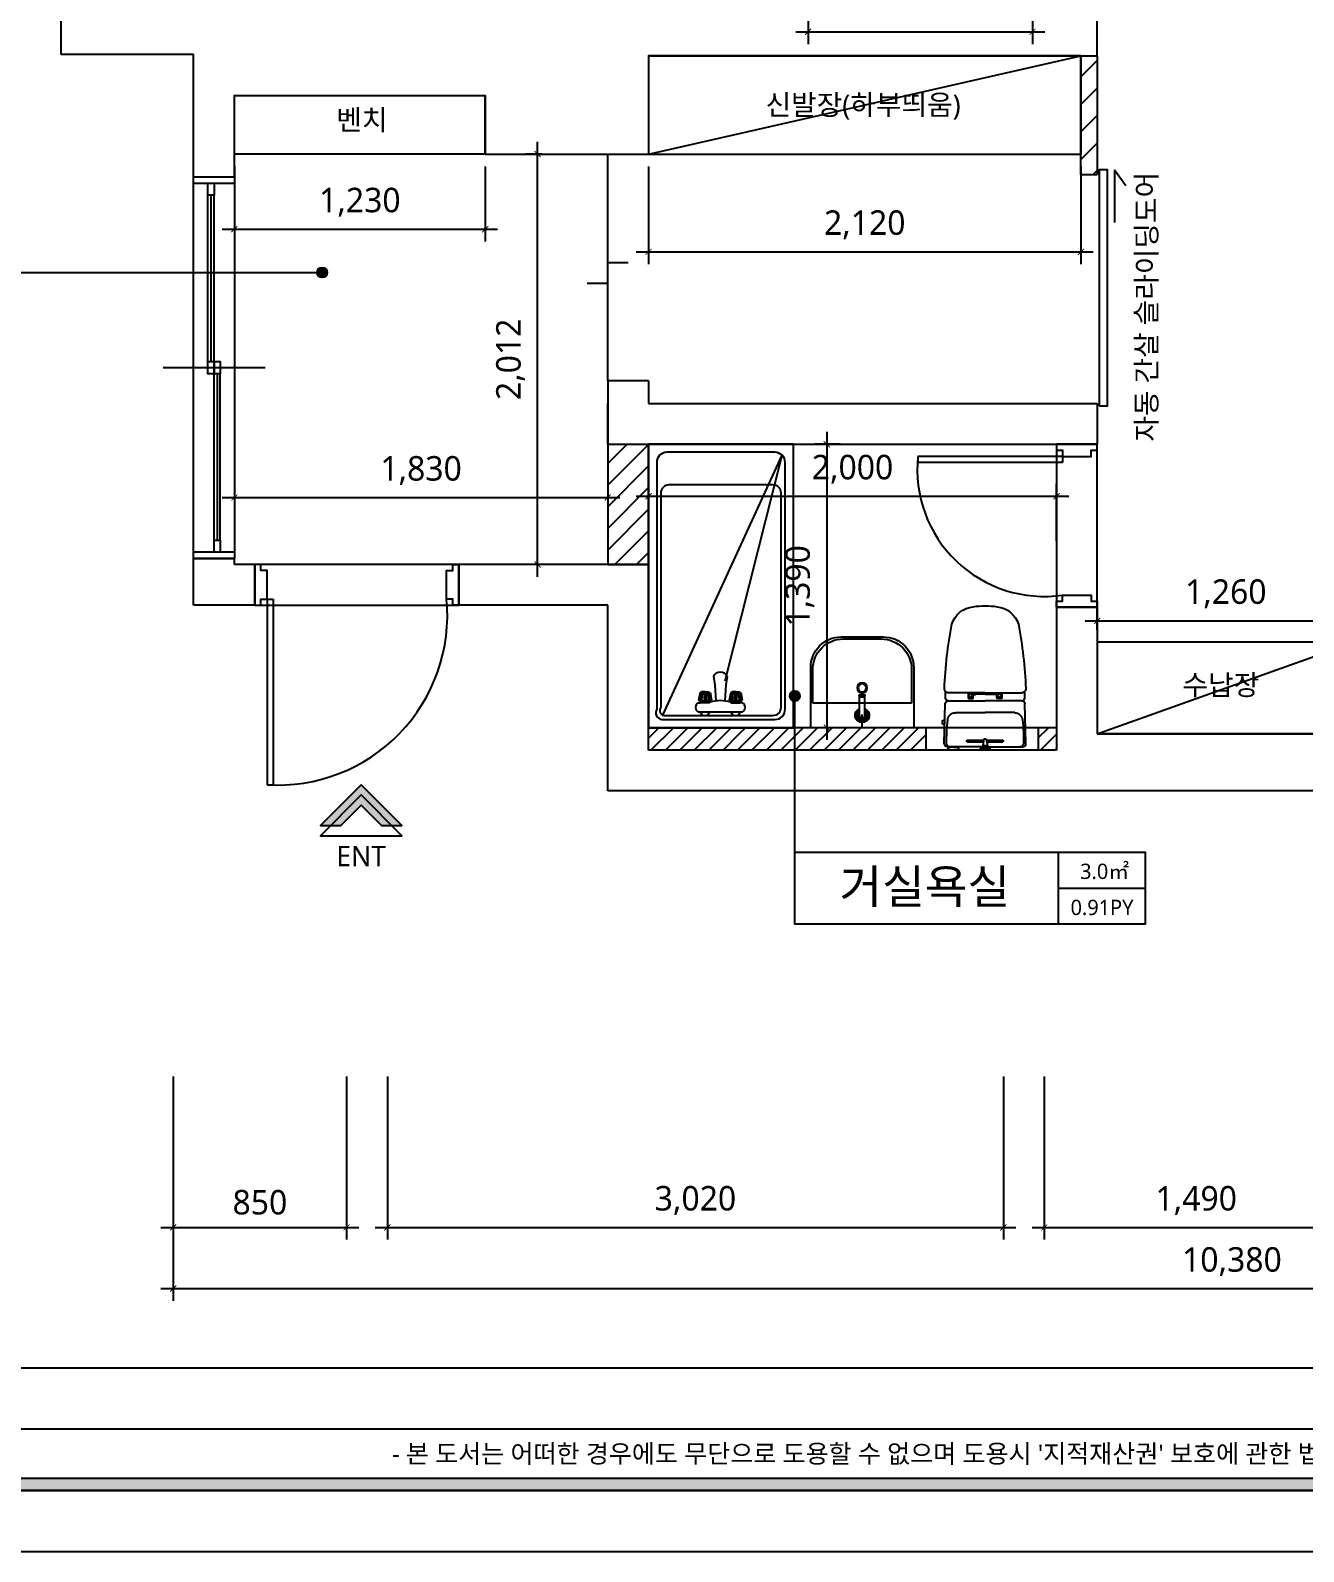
# Model space of a CAD drawing. Header units: millimetres. Extents: x 83042 to 109442, y 67232 to 86252.
# Drawn here: x 89174 to 95415, y 67832 to 75289 of the extents above; entities that cross this region are included whole.
import ezdxf
from ezdxf.enums import TextEntityAlignment as Align

# ---------------------------------------------------------------- set-up
doc = ezdxf.new("R2010")
doc.units = ezdxf.units.MM
doc.linetypes.add('HIDDEN', pattern=[0.375, 0.25, -0.125])
for name, color, linetype in [('0-ELC TEXT', 7, 'Continuous'), ('03-WAL NEW', 3, 'Continuous'), ('06-FUR', 6, 'Continuous'), ('07-DIM WAL', 5, 'Continuous'), ('CO-BATH', 6, 'Continuous'), ('DIM', 7, 'Continuous'), ('F-SYM', 7, 'Continuous'), ('F-WALL2', 3, 'Continuous'), ('FIN', 2, 'Continuous'), ('FORM(YOURNAME)-1', 1, 'Continuous'), ('FORM(YOURNAME)-11', 1, 'Continuous'), ('HL', 6, 'HIDDEN'), ('text', 7, 'Continuous'), ('wall', 2, 'Continuous'), ('WID', 4, 'Continuous'), ('도면층2', 2, 'Continuous'), ('도면층4', 4, 'Continuous'), ('도면층5', 5, 'Continuous')]:
    doc.layers.add(name, color=color, linetype=linetype)
doc.styles.add('HY 울릉도 L', font='malgun.ttf')
doc.styles.add('N 맑은고딕', font='malgun.ttf')
doc.styles.add('YOURNAME', font='malgun.ttf')
doc.styles.add('넥슨고딕', font='malgun.ttf')
doc.styles.add('코레일둥고', font='malgun.ttf')
doc.dimstyles.new('60', dxfattribs={"dimscale": 60, "dimtxt": 2, "dimasz": 1, "dimexe": 1, "dimexo": 1, "dimgap": 1, "dimtad": 1, "dimdec": 0, "dimrnd": 0.05, "dimdsep": 46, "dimlunit": 6, "dimtxsty": 'HY 울릉도 L', "dimblk": 'ARCHTICK', "dimcen": 2.5, "dimdle": 1, "dimclrd": 133, "dimclre": 133, "dimclrt": 30, "dimadec": 0, "dimazin": 0, "dimtfac": 1, "dimtdec": 0, "dimtix": 1, "dimtmove": 2, "dimatfit": 3, "dimldrblk": 'ARCHTICK', "dimfxl": 1, "dimlwd": -1, "dimlwe": -1, "dimarcsym": 0})
pattern_1 = [(225, (-60393.815, 116080.346), (35.355339, -35.355339), [])]

# ---------------------------------------------------------------- blocks, each defined once
blk = doc.blocks.new('FORM-ELEVATION')
at = {"layer": 'FORM(YOURNAME)-11'}
h = blk.add_hatch(color=256, dxfattribs=at)
h.dxf.hatch_style = 1
h.paths.add_polyline_path([(-10309, 35708), (71691, 35708), (71691, 35508), (-10309, 35508)])
h.paths.add_polyline_path([(-10309, -21492), (71691, -21492), (71691, -21692), (-10309, -21692)])
at = {"layer": 'Defpoints', "color": 158}
blk.add_line((62481, -20692), (-10309, -20692), dxfattribs=at)
for points in [[(-10309, -21692), (71691, -21692), (71691, 35708), (-10309, 35708)], [(-8309, 33708), (61071, 33708), (61071, -19692), (-8309, -19692)]]:
    blk.add_lwpolyline(points, close=True, dxfattribs=at)
at = {"layer": 'FORM(YOURNAME)-11', "color": 250}
blk.add_lwpolyline([(-11309, -22692), (72691, -22692), (72691, 36708), (-11309, 36708)], close=True, dxfattribs=at)
at = {"layer": 'FORM(YOURNAME)-11'}
blk.add_lwpolyline([(-10309, -21492), (71691, -21492), (71691, -21692), (-10309, -21692)], close=True, dxfattribs=at)
at = {"layer": 'FORM(YOURNAME)-11', "color": 1, "style": 'YOURNAME'}
blk.add_text("- 본 도서는 어떠한 경우에도 무단으로 도용할 수 없으며 도용시 '지적재산권' 보호에 관한 법률에 의거, 법적 분쟁이 발생합니다.  또한 본 도서에 관한 모든 저작권은 당사에 있습니다. -", height=300, dxfattribs=at).set_placement((28146, -21092), align=Align.MIDDLE_CENTER)
at = {"layer": 'FORM(YOURNAME)-11', "color": 3, "style": 'YOURNAME'}
for tag, height, p in [('1', 450, (71041, -1219)), ('2', 450, (71041, -1863)), ('3', 450, (71041, -3150)), ('4', 450, (71041, -5081)), ('5', 515, (71041, -7398)), ('6', 515, (71041, -9650)), ('7', 515, (71041, -11903)), ('8', 515, (71041, -14155)), ('9', 515, (71041, -16408)), ('10', 515, (66791, -18596)), ('11', 515, (71041, -18660)), ('12', 515, (66791, -20848)), ('13', 515, (71041, -20848))]:
    blk.add_attdef(tag, text='', height=height, dxfattribs=at).set_placement(p, align=Align.MIDDLE_RIGHT)
blk = doc.blocks.new('A$C4B2D31F0')
at = {"layer": 'FIN', "color": 4}
for p, q in [((185, 690.9), (20.4, 690.9)), ((37.2, 692.3), (24.7, 692.3)), ((37.2, 692.3), (49.7, 692.3)), ((200.9, 690.9), (365.5, 690.9)), ((47.7, 523.7), (192.9, 523.7)), ((338.2, 523.7), (192.9, 523.7)), ((12.6, 465.9), (192.9, 465.9)), ((373.3, 465.9), (192.9, 465.9)), ((192.9, 426.6), (13.7, 426.6)), ((192.9, 426.6), (372.2, 426.6))]:
    blk.add_line(p, q, dxfattribs=at)
for points in [[(20.4, 690.9), (7.9, 690.9, 0.421209), (-7.1, 675.5), (-2.4, 480.5, 0.001659)], [(365.5, 690.9), (378, 690.9, -0.421209), (392.9, 675.5), (388.3, 480.5, -0.001659)], [(12.6, 465.9, 0.371724), (-1.8, 451.2, 0.003515), (-1, 420.3, 0.320541)], [(373.3, 465.9, -0.371724), (387.7, 451.2, -0.003515), (386.9, 420.3, -0.320541)]]:
    blk.add_lwpolyline(points, format="xyb", dxfattribs=at)
for centre, radius, start, end in [((1004.3, 663.1), 1000, 179.31159, 185.94375), ((20.4, 674.9), 16, 90, 179.31159), ((24.7, 707.3), 15, 180, 270), ((49.7, 707.3), 15, 270, 0), ((365.5, 674.9), 16, 0.68841, 90), ((-618.4, 663.1), 1000, 354.05625, 0.68841), ((49.4, 563.7), 40, 185.94375, 267.51291), ((336.5, 563.7), 40, 272.48709, 354.05625), ((12.6, 480.9), 15, 181.36509, 270), ((373.3, 480.9), 15, 270, 358.63491), ((13.7, 406.6), 20, 90, 182.3333), ((2197.7, 495.6), 2205.9, 182.3333, 190.60807), ((-1811.8, 495.6), 2205.9, 349.39193, 357.6667), ((372.2, 406.6), 20, 357.6667, 90), ((148.7, 128.9), 125.5, 198.2964, 263.42408), ((237.2, 128.9), 125.5, 276.57592, 341.7036), ((192.9, 405.9), 405.9, 261.69926, 270), ((192.9, 405.9), 405.9, 270, 278.30074)]:
    blk.add_arc(centre, radius, start, end, dxfattribs=at)
at = {"layer": 'HL', "linetype": 'Continuous'}
for p, q in [((168.9, 697.3), (168.9, 707.3)), ((168.9, 697.3), (216.9, 697.3)), ((186, 692.5), (180.6, 697.3)), ((181.6, 685.5), (186, 692.5)), ((187, 651.2), (181.6, 685.5)), ((181.6, 685.5), (204.3, 685.5)), ((186, 692.5), (199.9, 692.5)), ((198.9, 651.2), (204.3, 685.5)), ((199.9, 692.5), (205.3, 697.3)), ((204.3, 685.5), (199.9, 692.5)), ((216.9, 697.3), (216.9, 707.3)), ((106.4, 666.3), (184.4, 666.3)), ((106.4, 659.3), (185.5, 659.3)), ((187, 651.2), (198.9, 651.2)), ((200.4, 659.3), (279.4, 659.3)), ((201.4, 666.3), (279.4, 666.3)), ((-16, 576.9), (-16, 564.8)), ((-12, 580.9), (-4.8, 580.9)), ((-12, 560.8), (-4.3, 560.8)), ((192.9, 433.7), (146.6, 433.7)), ((192.9, 433.7), (239.3, 433.7))]:
    blk.add_line(p, q, dxfattribs=at)
for points in [[(110.4, 426.6), (110.4, 450.8, -0.414214), (114.4, 454.8), (130.9, 454.8, -0.414214), (134.9, 450.8), (134.9, 435.2), (134.9, 426.6)], [(275.5, 426.6), (275.5, 450.8, 0.414214), (271.5, 454.8), (255, 454.8, 0.414214), (251, 450.8), (251, 435.2), (251, 426.6)], [(134.9, 435.2), (144.6, 435.2, -0.414214), (146.6, 433.2), (146.6, 426.6)], [(251, 435.2), (241.3, 435.2, 0.414214), (239.3, 433.2), (239.3, 426.6)]]:
    blk.add_lwpolyline(points, format="xyb", dxfattribs=at)
for centre in [(122.9, 440.9), (262.9, 440.9)]:
    blk.add_circle(centre, 8, dxfattribs=at)
for centre, radius, start, end in [((106.4, 662.8), 3.5, 90, 270), ((279.4, 662.8), 3.5, 270, 90), ((-12, 576.9), 4, 90, 180), ((-12, 564.8), 4, 180, 270)]:
    blk.add_arc(centre, radius, start, end, dxfattribs=at)
blk = doc.blocks.new('B-003')
blk.add_line((0, 0), (0, -65))
at = {"layer": 'CO-BATH'}
for p, q in [((-252.5, 0), (-252.5, -295)), ((252.5, 0), (-252.5, 0)), ((252.5, -295), (252.5, 0)), ((-102.5, -445), (102.5, -445))]:
    blk.add_line(p, q, dxfattribs=at)
at = {"layer": 'CO-BATH', "color": 8}
for p, q in [((-12.5, -60), (-12.5, -150.5)), ((12.5, -60), (12.5, -150.5)), ((-242.5, -120), (-242.5, -285)), ((242.5, -120), (-242.5, -120)), ((242.5, -285), (242.5, -120)), ((-14.5, -155.5), (-14.5, -160.5)), ((-14.5, -160.5), (14.5, -160.5)), ((-13.5, -150.5), (-13.5, -155.5)), ((13.5, -150.5), (13.5, -155.5)), ((14.5, -155.5), (14.5, -160.5)), ((-92.5, -435), (92.5, -435))]:
    blk.add_line(p, q, dxfattribs=at)
at = {"layer": 'CO-BATH', "color": 251}
for p, q in [((-14.5, -155.5), (14.5, -155.5)), ((-13.5, -150.5), (13.5, -150.5))]:
    blk.add_line(p, q, dxfattribs=at)
at = {"layer": 'CO-BATH', "color": 8}
blk.add_circle((0, -195), 25, dxfattribs=at)
at = {"layer": 'CO-BATH', "color": 251}
blk.add_circle((0, -195), 20, dxfattribs=at)
at = {"layer": 'CO-BATH', "color": 8}
for centre, radius, start, end in [((0, -60), 35, 290.92481, 249.07514), ((0, -60), 12.5, 359.99998, 179.99998), ((-92.5, -285), 150, 180, 270), ((92.5, -285), 150, 270, 0)]:
    blk.add_arc(centre, radius, start, end, dxfattribs=at)
at = {"layer": 'CO-BATH', "color": 251}
for radius, start, end in [(30, 294.62429, 245.37566), (25, 299.99998, 239.99998), (18, 313.98294, 226.01701)]:
    blk.add_arc((0, -60), radius, start, end, dxfattribs=at)
at = {"layer": 'CO-BATH'}
for centre, start, end in [((-102.5, -295), 180, 270), ((102.5, -295), 270, 0)]:
    blk.add_arc(centre, 150, start, end, dxfattribs=at)
blk = doc.blocks.new('_ARCHTICK')
at = {"color": 0, "linetype": 'ByBlock', "const_width": 0.075}
blk.add_lwpolyline([(-0.25, -0.25), (0.25, 0.25)], dxfattribs=at)
blk = doc.blocks.new('A$C50C81EA5')
at = {"layer": 'WID'}
for p, q in [((99.5, 220.2), (137.4, 226.4)), ((99.5, 220.2), (137.4, 226.4)), ((143.2, 219), (137.4, 226.4)), ((143.2, 219), (137.4, 226.4)), ((150.2, 228.6), (150.2, 219)), ((150.2, 228.6), (150.2, 219)), ((195.3, 12), (195.3, 228.1)), ((195.3, 12), (195.3, 228.1)), ((21.3, 153.8), (62, 147.2)), ((21.3, 153.8), (62, 147.2)), ((97, 213.3), (99.5, 213.3)), ((97, 195.5), (97, 213.3)), ((97, 213.3), (99.5, 213.3)), ((97, 195.5), (97, 213.3)), ((97, 195.5), (97, 177.7)), ((97, 195.5), (97, 177.7)), ((97, 177.7), (99.5, 177.7)), ((97, 177.7), (99.5, 177.7)), ((99.5, 220.2), (104, 214.9)), ((99.5, 195.5), (99.5, 220.2)), ((99.5, 220.2), (104, 214.9)), ((99.5, 195.5), (99.5, 220.2)), ((99.5, 195.5), (99.5, 170.7)), ((99.5, 195.5), (99.5, 170.7)), ((99.5, 170.7), (104, 176)), ((99.5, 170.7), (104, 176)), ((99.5, 170.7), (137.4, 163.7)), ((99.5, 170.7), (137.4, 163.7)), ((104, 214.9), (137.5, 218)), ((104, 214.9), (137.5, 218)), ((104, 214.9), (104, 209.5)), ((104, 214.9), (104, 209.5)), ((104, 200.4), (104, 195.5)), ((104, 200.4), (137, 200)), ((104, 200.4), (104, 195.5)), ((104, 200.4), (137, 200)), ((104, 190.5), (104, 195.5)), ((104, 190.5), (104, 195.5)), ((104, 190.5), (137, 190.1)), ((104, 190.5), (137, 190.1)), ((104, 176), (104, 181.4)), ((104, 176), (104, 181.4)), ((104, 176), (137.5, 172.1)), ((104, 176), (137.5, 172.1)), ((104.5, 209.7), (137, 212.6)), ((104.5, 209.7), (137, 212.6)), ((104.5, 181.2), (137, 177.4)), ((104.5, 181.2), (137, 177.4)), ((137.5, 218), (137, 212.6)), ((137.5, 218), (137, 212.6)), ((137, 200), (137, 195)), ((137, 200), (137, 195)), ((137, 190.1), (137, 195)), ((137, 190.1), (137, 195)), ((137.5, 172.1), (137, 177.4)), ((137.5, 172.1), (137, 177.4)), ((143.2, 171.1), (137.4, 163.7)), ((143.2, 171.1), (137.4, 163.7)), ((141.3, 221.4), (137.5, 218)), ((141.3, 221.4), (137.5, 218)), ((141.3, 168.6), (137.5, 172.1)), ((141.3, 168.6), (137.5, 172.1)), ((143.2, 219), (150.2, 219)), ((143.2, 171.1), (143.2, 219)), ((143.2, 219), (150.2, 219)), ((143.2, 171.1), (143.2, 219)), ((143.2, 171.1), (150.2, 171.1)), ((143.2, 171.1), (150.2, 171.1)), ((150.2, 171.1), (150.2, 219)), ((150.2, 171.1), (150.2, 219)), ((212.4, 207.5), (195.3, 218.4)), ((212.4, 207.5), (195.3, 218.4)), ((212.4, 182.5), (195.3, 171.6)), ((212.4, 182.5), (195.3, 171.6)), ((212.4, 182.5), (212.4, 207.5)), ((212.4, 182.5), (212.4, 207.5)), ((20.3, 86.2), (64.1, 93.2)), ((20.3, 86.2), (64.1, 93.2)), ((62, 147.2), (141.5, 142.7)), ((62, 147.2), (141.5, 142.7)), ((64.1, 93.2), (141.5, 97.7)), ((64.1, 93.2), (141.5, 97.7)), ((99.5, 70.2), (137.4, 76.4)), ((99.5, 70.2), (137.4, 76.4)), ((143.2, 69), (137.4, 76.4)), ((143.2, 69), (137.4, 76.4)), ((97, 63.3), (99.5, 63.3)), ((97, 45.5), (97, 63.3)), ((97, 63.3), (99.5, 63.3)), ((97, 45.5), (97, 63.3)), ((97, 45.5), (97, 27.7)), ((97, 45.5), (97, 27.7)), ((97, 27.7), (99.5, 27.7)), ((97, 27.7), (99.5, 27.7)), ((99.5, 70.2), (104, 64.9)), ((99.5, 45.5), (99.5, 70.2)), ((99.5, 70.2), (104, 64.9)), ((99.5, 45.5), (99.5, 70.2)), ((99.5, 45.5), (99.5, 20.7)), ((99.5, 45.5), (99.5, 20.7)), ((99.5, 20.7), (104, 26)), ((99.5, 20.7), (104, 26)), ((99.5, 20.7), (137.4, 13.7)), ((99.5, 20.7), (137.4, 13.7)), ((104, 64.9), (137.5, 68)), ((104, 64.9), (137.5, 68)), ((104, 64.9), (104, 59.5)), ((104, 64.9), (104, 59.5)), ((104, 50.4), (104, 45.5)), ((104, 50.4), (137, 50)), ((104, 50.4), (104, 45.5)), ((104, 50.4), (137, 50)), ((104, 40.5), (104, 45.5)), ((104, 40.5), (104, 45.5)), ((104, 40.5), (137, 40.1)), ((104, 40.5), (137, 40.1)), ((104, 26), (104, 31.4)), ((104, 26), (104, 31.4)), ((104, 26), (137.5, 22.1)), ((104, 26), (137.5, 22.1)), ((104.5, 59.7), (137, 62.6)), ((104.5, 59.7), (137, 62.6)), ((104.5, 31.2), (137, 27.4)), ((104.5, 31.2), (137, 27.4)), ((137.5, 68), (137, 62.6)), ((137.5, 68), (137, 62.6)), ((137, 50), (137, 45)), ((137, 50), (137, 45)), ((137, 40.1), (137, 45)), ((137, 40.1), (137, 45)), ((137.5, 22.1), (137, 27.4)), ((137.5, 22.1), (137, 27.4)), ((143.2, 21.1), (137.4, 13.7)), ((143.2, 21.1), (137.4, 13.7)), ((141.3, 71.4), (137.5, 68)), ((141.3, 71.4), (137.5, 68)), ((141.3, 18.6), (137.5, 22.1)), ((141.3, 18.6), (137.5, 22.1)), ((143.2, 69), (150.2, 69)), ((143.2, 21.1), (143.2, 69)), ((143.2, 69), (150.2, 69)), ((143.2, 21.1), (143.2, 69)), ((143.2, 21.1), (150.2, 21.1)), ((143.2, 21.1), (150.2, 21.1)), ((150.2, 69), (150.2, 21.1)), ((150.2, 69), (150.2, 21.1)), ((150.2, 11.4), (150.2, 21.1)), ((150.2, 11.4), (150.2, 21.1)), ((212.4, 57.5), (195.3, 68.4)), ((212.4, 57.5), (195.3, 68.4)), ((212.4, 32.5), (195.3, 21.6)), ((212.4, 32.5), (195.3, 21.6)), ((212.4, 32.5), (212.4, 57.5)), ((212.4, 32.5), (212.4, 57.5))]:
    blk.add_line(p, q, dxfattribs=at)
for centre, radius, start, end in [((172.6, 215.7), 25.9, 28.66685, 149.99012), ((172.6, 215.7), 25.9, 28.66685, 149.99012), ((37.9, 119.7), 37.9, 116.0462, 242.3329), ((37.9, 119.7), 37.9, 116.0462, 242.3329), ((106.7, 204.9), 5.27, 114.69505, 239.72272), ((106.7, 204.9), 5.27, 114.69505, 239.72272), ((106.7, 186), 5.27, 120.27728, 245.30495), ((106.7, 186), 5.27, 120.27728, 245.30495), ((134.7, 206.3), 6.74, 289.97484, 70.02516), ((134.7, 206.3), 6.74, 289.97484, 70.02516), ((134.7, 183.8), 6.74, 289.97484, 70.02516), ((134.7, 183.8), 6.74, 289.97484, 70.02516), ((302.7, 120), 162.8, 161.71196, 198.28804), ((302.7, 120), 162.8, 161.71196, 198.28804), ((106.7, 54.9), 5.27, 114.69505, 239.72272), ((106.7, 54.9), 5.27, 114.69505, 239.72272), ((106.7, 36), 5.27, 120.27728, 245.30495), ((106.7, 36), 5.27, 120.27728, 245.30495), ((134.7, 56.3), 6.74, 289.97484, 70.02516), ((134.7, 56.3), 6.74, 289.97484, 70.02516), ((134.7, 33.8), 6.74, 289.97484, 70.02516), ((134.7, 33.8), 6.74, 289.97484, 70.02516), ((172.6, 24.4), 25.9, 210.00988, 331.33315), ((172.6, 24.4), 25.9, 210.00988, 331.33315)]:
    blk.add_arc(centre, radius, start, end, dxfattribs=at)
blk = doc.blocks.new('*D130')
at = {"layer": 'Defpoints', "color": 0, "transparency": 16777216}
for p in [(89874, 83911), (89874, 82971), (93944, 82971), (91660.4, 74682.8), (91739, 74682.8), (91739, 72671)]:
    blk.add_point(p, dxfattribs=at)
at = {"layer": 'DIM', "color": 133, "transparency": 16777216}
for p, q in [((94004, 83911), (89814, 83911)), ((89874, 83031), (89874, 83971)), ((93944, 83031), (93944, 83971)), ((91660.4, 72611), (91660.4, 74742.8)), ((91679, 74682.8), (91600.4, 74682.8)), ((91679, 72671), (91600.4, 72671))]:
    blk.add_line(p, q, dxfattribs=at)
at = {"layer": 'DIM', "color": 133, "transparency": 16777216, "xscale": 60, "yscale": 60, "zscale": 60}
for p, rotation in [((89874, 83911), 180), ((91660.4, 74682.8), 90), ((91660.4, 72671), 270)]:
    blk.add_blockref('_ARCHTICK', p, dxfattribs=dict(at, rotation=rotation))
blk.add_blockref('_ARCHTICK', (93944, 83911), dxfattribs=at)
at = {"layer": 'DIM', "color": 30, "transparency": 16777216, "insert": (91909, 84042.5), "char_height": 120, "attachment_point": 5, "style": 'HY 울릉도 L'}
blk.add_mtext('4,070', dxfattribs=at)
at = {"layer": 'DIM', "color": 30, "transparency": 16777216, "insert": (91528, 73676.9), "char_height": 120, "attachment_point": 5, "rotation": 90, "style": 'HY 울릉도 L'}
blk.add_mtext('2,012', dxfattribs=at)
blk = doc.blocks.new('*D114')
at = {"layer": 'Defpoints', "color": 0, "transparency": 16777216}
for p in [(95664, 72394.8), (94404, 72291), (95664, 72291)]:
    blk.add_point(p, dxfattribs=at)
at = {"layer": 'DIM', "color": 133, "transparency": 16777216}
for p, q in [((94404, 72351), (94404, 72454.8)), ((95664, 72351), (95664, 72454.8)), ((94344, 72394.8), (95724, 72394.8))]:
    blk.add_line(p, q, dxfattribs=at)
at = {"layer": 'DIM', "color": 133, "transparency": 16777216, "xscale": 60, "yscale": 60, "zscale": 60, "rotation": 180}
blk.add_blockref('_ARCHTICK', (94404, 72394.8), dxfattribs=at)
at = {"layer": 'DIM', "color": 133, "transparency": 16777216, "xscale": 60, "yscale": 60, "zscale": 60}
blk.add_blockref('_ARCHTICK', (95664, 72394.8), dxfattribs=at)
at = {"layer": 'DIM', "color": 30, "transparency": 16777216, "insert": (95034, 72527.2), "char_height": 120, "attachment_point": 5, "style": 'HY 울릉도 L'}
blk.add_mtext('1,260', dxfattribs=at)
blk = doc.blocks.new('*D118')
at = {"layer": 'Defpoints', "color": 0, "transparency": 16777216}
for p in [(93204, 73261), (93077.9, 71871), (93204, 71871)]:
    blk.add_point(p, dxfattribs=at)
at = {"layer": 'DIM', "color": 133, "transparency": 16777216}
for p, q in [((93077.9, 73321), (93077.9, 71811)), ((93144, 73261), (93017.9, 73261)), ((93144, 71871), (93017.9, 71871))]:
    blk.add_line(p, q, dxfattribs=at)
at = {"layer": 'DIM', "color": 133, "transparency": 16777216, "xscale": 60, "yscale": 60, "zscale": 60}
for p, rotation in [((93077.9, 73261), 90), ((93077.9, 71871), 270)]:
    blk.add_blockref('_ARCHTICK', p, dxfattribs=dict(at, rotation=rotation))
at = {"layer": 'DIM', "color": 30, "transparency": 16777216, "insert": (92945.5, 72566), "char_height": 120, "attachment_point": 5, "rotation": 90, "style": 'HY 울릉도 L'}
blk.add_mtext('1,390', dxfattribs=at)
blk = doc.blocks.new('*D119')
at = {"layer": 'Defpoints', "color": 0, "transparency": 16777216}
for p in [(94204, 73005.7), (92204, 72727.6), (94204, 72727.6)]:
    blk.add_point(p, dxfattribs=at)
at = {"layer": 'DIM', "color": 133, "transparency": 16777216}
for p, q in [((92204, 72787.6), (92204, 73065.7)), ((94204, 72787.6), (94204, 73065.7)), ((92144, 73005.7), (94264, 73005.7))]:
    blk.add_line(p, q, dxfattribs=at)
at = {"layer": 'DIM', "color": 133, "transparency": 16777216, "xscale": 60, "yscale": 60, "zscale": 60, "rotation": 180}
blk.add_blockref('_ARCHTICK', (92204, 73005.7), dxfattribs=at)
at = {"layer": 'DIM', "color": 133, "transparency": 16777216, "xscale": 60, "yscale": 60, "zscale": 60}
blk.add_blockref('_ARCHTICK', (94204, 73005.7), dxfattribs=at)
at = {"layer": 'DIM', "color": 30, "transparency": 16777216, "insert": (93204, 73137.7), "char_height": 120, "attachment_point": 5, "style": 'HY 울릉도 L'}
blk.add_mtext('2,000', dxfattribs=at)
blk = doc.blocks.new('*D120')
at = {"layer": 'Defpoints', "color": 0, "transparency": 16777216}
for p in [(92204, 74682.8), (94324, 74682.8), (94324, 74204)]:
    blk.add_point(p, dxfattribs=at)
at = {"layer": 'DIM', "color": 133, "transparency": 16777216}
for p, q in [((92204, 74622.8), (92204, 74144)), ((94324, 74622.8), (94324, 74144)), ((92144, 74204), (94384, 74204))]:
    blk.add_line(p, q, dxfattribs=at)
at = {"layer": 'DIM', "color": 133, "transparency": 16777216, "xscale": 60, "yscale": 60, "zscale": 60, "rotation": 180}
blk.add_blockref('_ARCHTICK', (92204, 74204), dxfattribs=at)
at = {"layer": 'DIM', "color": 133, "transparency": 16777216, "xscale": 60, "yscale": 60, "zscale": 60}
blk.add_blockref('_ARCHTICK', (94324, 74204), dxfattribs=at)
at = {"layer": 'DIM', "color": 30, "transparency": 16777216, "insert": (93264, 74336.4), "char_height": 120, "attachment_point": 5, "style": 'HY 울릉도 L'}
blk.add_mtext('2,120', dxfattribs=at)
blk = doc.blocks.new('*D121')
at = {"layer": 'Defpoints', "color": 0, "transparency": 16777216}
for p in [(94086.3, 78259), (92986.3, 77941), (94086.3, 77941), (90174, 74682.8), (91404, 74682.8), (91404, 74314.8)]:
    blk.add_point(p, dxfattribs=at)
at = {"layer": 'DIM', "color": 133, "transparency": 16777216}
for p, q in [((92986.3, 78001), (92986.3, 78319)), ((94086.3, 78001), (94086.3, 78319)), ((92926.3, 78259), (94146.3, 78259)), ((90174, 74622.8), (90174, 74254.8)), ((91404, 74622.8), (91404, 74254.8)), ((90114, 74314.8), (91464, 74314.8))]:
    blk.add_line(p, q, dxfattribs=at)
at = {"layer": 'DIM', "color": 133, "transparency": 16777216, "xscale": 60, "yscale": 60, "zscale": 60, "rotation": 180}
for p in [(92986.3, 78259), (90174, 74314.8)]:
    blk.add_blockref('_ARCHTICK', p, dxfattribs=at)
at = {"layer": 'DIM', "color": 133, "transparency": 16777216, "xscale": 60, "yscale": 60, "zscale": 60}
for p in [(94086.3, 78259), (91404, 74314.8)]:
    blk.add_blockref('_ARCHTICK', p, dxfattribs=at)
at = {"layer": 'DIM', "color": 30, "transparency": 16777216, "char_height": 120, "attachment_point": 5, "style": 'HY 울릉도 L'}
for s, insert in [('1,100', (93536.3, 78390.4)), ('1,230', (90789, 74447.1))]:
    blk.add_mtext(s, dxfattribs=dict(at, insert=insert))
blk = doc.blocks.new('*D129')
at = {"layer": 'Defpoints', "color": 0, "transparency": 16777216}
for p in [(90174, 73004.1), (92004, 73004.1), (92004, 72999.1)]:
    blk.add_point(p, dxfattribs=at)
at = {"layer": 'DIM', "color": 133, "transparency": 16777216}
for p, q in [((90114, 72999.1), (92064, 72999.1)), ((90174, 72944.1), (90174, 72939.1)), ((92004, 72944.1), (92004, 72939.1))]:
    blk.add_line(p, q, dxfattribs=at)
at = {"layer": 'DIM', "color": 133, "transparency": 16777216, "xscale": 60, "yscale": 60, "zscale": 60, "rotation": 180}
blk.add_blockref('_ARCHTICK', (90174, 72999.1), dxfattribs=at)
at = {"layer": 'DIM', "color": 133, "transparency": 16777216, "xscale": 60, "yscale": 60, "zscale": 60}
blk.add_blockref('_ARCHTICK', (92004, 72999.1), dxfattribs=at)
at = {"layer": 'DIM', "color": 30, "transparency": 16777216, "insert": (91089, 73131.5), "char_height": 120, "attachment_point": 5, "style": 'HY 울릉도 L'}
blk.add_mtext('1,830', dxfattribs=at)
blk = doc.blocks.new('*D145')
at = {"layer": 'Defpoints', "color": 0, "transparency": 16777216}
for p in [(92986.3, 75431), (94086.3, 75431), (94086.3, 75282.5)]:
    blk.add_point(p, dxfattribs=at)
at = {"layer": 'DIM', "color": 133, "transparency": 16777216}
for p, q in [((92986.3, 75371), (92986.3, 75222.5)), ((94086.3, 75371), (94086.3, 75222.5)), ((92926.3, 75282.5), (94146.3, 75282.5))]:
    blk.add_line(p, q, dxfattribs=at)
at = {"layer": 'DIM', "color": 133, "transparency": 16777216, "xscale": 60, "yscale": 60, "zscale": 60, "rotation": 180}
blk.add_blockref('_ARCHTICK', (92986.3, 75282.5), dxfattribs=at)
at = {"layer": 'DIM', "color": 133, "transparency": 16777216, "xscale": 60, "yscale": 60, "zscale": 60}
blk.add_blockref('_ARCHTICK', (94086.3, 75282.5), dxfattribs=at)
at = {"layer": 'DIM', "color": 30, "transparency": 16777216, "insert": (93536.3, 75414.9), "char_height": 120, "attachment_point": 5, "style": 'HY 울릉도 L'}
blk.add_mtext('1,100', dxfattribs=at)

msp = doc.modelspace()

# ---------------------------------------------------------------- hatches: boundary and pattern name
at = {"layer": '0-ELC TEXT'}
h = msp.add_hatch(color=256, dxfattribs=at)
h.dxf.hatch_style = 1
edge = h.paths.add_edge_path()
edge.add_arc((90604.5, 74102.9), 25, -180, 180)
h = msp.add_hatch(color=256, dxfattribs=at)
h.dxf.hatch_style = 1
edge = h.paths.add_edge_path()
edge.add_arc((92921.3, 72026.2), 25, -90, 270)
at = {"layer": '03-WAL NEW'}
h = msp.add_hatch(dxfattribs=at)
h.set_pattern_fill('_USER', color=8, scale=50, angle=225, pattern_type=0)
h.set_pattern_definition(pattern_1)
h.paths.add_polyline_path([(92204, 71871), (92204, 71761), (92652.3, 71761), (92652.3, 71871)])
h = msp.add_hatch(dxfattribs=at)
h.set_pattern_fill('_USER', color=8, scale=50, angle=225, pattern_type=0)
h.set_pattern_definition(pattern_1)
h.paths.add_polyline_path([(93564, 71761), (93564, 71871), (92652.3, 71871), (92652.3, 71761)])
h = msp.add_hatch(dxfattribs=at)
h.set_pattern_fill('_USER', color=8, scale=50, angle=225, pattern_type=0)
h.set_pattern_definition(pattern_1)
h.paths.add_polyline_path([(94114, 71761), (94204, 71761), (94204, 71871), (94114, 71871)])
at = {"layer": 'F-SYM'}
h = msp.add_hatch(color=1, dxfattribs=at)
h.dxf.hatch_style = 1
h.paths.add_polyline_path([(90795.3, 71591.5), (90595.3, 71391.5), (90695.3, 71391.5), (90795.3, 71491.5), (90895.3, 71391.5), (90995.3, 71391.5)])
at = {"layer": 'F-WALL2'}
h = msp.add_hatch(dxfattribs=at)
h.set_pattern_fill('ANSI31', color=256, scale=30)
h.paths.add_polyline_path([(94404, 75164.5), (94324, 75164.5), (94324, 74582.8), (94404, 74582.8)])
h = msp.add_hatch(dxfattribs=at)
h.set_pattern_fill('ANSI31', color=256, scale=600)
h.set_pattern_definition([(45, (-125286.66, 134404.85), (-53.033009, 53.033009), [])])
h.paths.add_polyline_path([(92204, 73261), (92004, 73261), (92004, 72671), (92204, 72671)])

# ---------------------------------------------------------------- linework, layer by layer
at = {"color": 8}
msp.add_line((92004, 73571), (92004, 74682.8), dxfattribs=at)
at = {"color": 251}
for p in [(92274.6, 71932.4), (92579, 72101)]:
    msp.add_line(p, (92859.4, 73206.4), dxfattribs=at)
at = {"color": 8}
msp.add_lwpolyline([(91904, 74051), (92004, 74051), (92004, 74151), (92104, 74151)], dxfattribs=at)
msp.add_lwpolyline([(92204, 73261), (92204, 71871), (92914, 71871), (92914, 73261)], close=True)
msp.add_lwpolyline([(92204, 73261), (92204, 71871), (92914, 71871), (92914, 73261)], close=True)
msp.add_lwpolyline([(92579, 71911), (92824, 71911, 0.414214), (92874, 71961), (92874, 73171, 0.414214), (92824, 73221), (92294, 73221, 0.414214), (92244, 73171), (92244, 71961, 0.523943), (92269, 71911), (92579, 71911)], format="xyb", close=True, dxfattribs=at)
msp.add_lwpolyline([(92579, 71911), (92824, 71911, 0.414214), (92874, 71961), (92874, 73171, 0.414214), (92824, 73221), (92294, 73221, 0.414214), (92244, 73171), (92244, 71961, 0.523943), (92269, 71911), (92579, 71911)], format="xyb", close=True, dxfattribs=at)
at = {"color": 251}
msp.add_lwpolyline([(92579, 71931), (92814, 71931, 0.414214), (92854, 71971), (92854, 73021, 0.414214), (92814, 73061), (92304, 73061, 0.414214), (92264, 73021), (92264, 71971, 0.548489), (92279, 71931)], format="xyb", close=True, dxfattribs=at)
msp.add_lwpolyline([(92579, 71931), (92814, 71931, 0.414214), (92854, 71971), (92854, 73021, 0.414214), (92814, 73061), (92304, 73061, 0.414214), (92264, 73021), (92264, 71971, 0.548489), (92279, 71931)], format="xyb", close=True, dxfattribs=at)
at = {"layer": '0-ELC TEXT'}
for p, q in [((89024, 74102.9), (90604.5, 74102.9)), ((92921.3, 71261), (92921.3, 72026.2)), ((94214.3, 70907.3), (94214.3, 71261)), ((94214.3, 71084.1), (94639, 71084.1))]:
    msp.add_line(p, q, dxfattribs=at)
msp.add_lwpolyline([(92921.3, 71261), (94639, 71261), (94639, 70907.3), (92921.3, 70907.3)], close=True, dxfattribs=at)
for centre in [(90604.5, 74102.9), (92921.3, 72026.2)]:
    msp.add_circle(centre, 25, dxfattribs=at)
at = {"layer": '03-WAL NEW'}
for p, q in [((94204, 71871), (92204, 71871)), ((93564, 71871), (93564, 71761)), ((94114, 71871), (94114, 71761))]:
    msp.add_line(p, q, dxfattribs=at)
at = {"layer": '06-FUR'}
for p, q in [((92204, 74682.8), (94324, 75164.5)), ((94404, 71841), (95664, 72291))]:
    msp.add_line(p, q, dxfattribs=at)
for points in [[(92204, 74682.8), (94324, 74682.8), (94324, 75164.5), (92204, 75164.5)], [(91404, 74682.8), (90174, 74682.8), (90174, 74971), (91404, 74971)], [(94404, 71841), (95664, 71841), (95664, 72291), (94404, 72291)]]:
    msp.add_lwpolyline(points, close=True, dxfattribs=at)
at = {"layer": '07-DIM WAL', "color": 133}
for p, q in [((89874, 70161), (89874, 69361)), ((89874, 70161), (89874, 69061)), ((90724, 70161), (90724, 69361)), ((90924, 70161), (90924, 69361)), ((93944, 70161), (93944, 69361)), ((94144, 70161), (94144, 69361)), ((89814, 69421), (90784, 69421)), ((90864, 69421), (94004, 69421)), ((94084, 69421), (95694, 69421)), ((89814, 69121), (100314, 69121))]:
    msp.add_line(p, q, dxfattribs=at)
at = {"layer": 'F-SYM', "color": 1}
for points in [[(90795.3, 71591.5), (90595.3, 71391.5), (90695.3, 71391.5), (90795.3, 71491.5), (90895.3, 71391.5), (90995.3, 71391.5)], [(90795.3, 71541.5), (90595.3, 71341.5), (90995.3, 71341.5)]]:
    msp.add_lwpolyline(points, close=True, dxfattribs=at)
at = {"layer": 'F-WALL2'}
for p, q in [((94324, 75164.5), (94324, 74682.8)), ((94324, 74582.8), (94324, 75164.5)), ((94404, 75164.5), (94404, 74582.8)), ((94324, 74582.8), (94404, 74582.8)), ((92004, 73261), (92004, 72671)), ((92204, 71761), (92204, 73261))]:
    msp.add_line(p, q, dxfattribs=at)
at = {"layer": 'wall'}
msp.add_line((92204, 71871), (92204, 73261), dxfattribs=at)
at = {"layer": '도면층2'}
for p, q in [((89324, 75171), (89324, 76271)), ((94404, 75164.5), (94404, 75431)), ((89974, 75171), (89324, 75171)), ((89974, 74571), (89974, 75171)), ((92204, 75164.5), (92204, 74682.8)), ((92204, 75164.5), (94404, 75164.5)), ((90174, 74571), (90174, 74971)), ((90174, 74971), (91404, 74971)), ((91404, 74682.8), (91404, 74971)), ((91404, 74682.8), (92204, 74682.8)), ((89974, 74571), (90174, 74571)), ((92004, 73571), (92004, 73261)), ((92204, 73571), (92004, 73571)), ((92204, 73571), (92204, 73461)), ((92004, 73261), (92004, 73461)), ((92204, 73461), (94404, 73461)), ((94404, 73461), (94404, 73261)), ((92004, 73261), (94404, 73261)), ((92004, 73261), (92204, 73261)), ((89974, 72471), (89974, 72701)), ((89974, 72701), (90174, 72701)), ((90174, 72671), (90174, 72701)), ((90274, 72671), (90174, 72671)), ((90274, 72471), (90274, 72671)), ((92204, 72671), (91274, 72671)), ((91274, 72471), (91274, 72671)), ((92004, 72671), (92204, 72671)), ((90274, 72471), (89974, 72471)), ((92004, 72471), (91274, 72471)), ((92004, 71561), (92004, 72471)), ((94204, 72461), (94204, 71761)), ((94204, 72461), (94404, 72461)), ((94404, 72461), (94404, 71841)), ((95664, 71841), (94404, 71841)), ((94204, 71761), (92204, 71761)), ((95664, 71561), (92004, 71561))]:
    msp.add_line(p, q, dxfattribs=at)
at = {"layer": '도면층4'}
for p, q in [((94488.4, 74605.8), (94488.4, 74347.9)), ((94488.4, 74605.8), (94544.2, 74529.9)), ((89974, 72701), (89974, 74571)), ((89974, 74571), (90174, 74571)), ((89974, 74541), (90174, 74541)), ((90174, 74571), (90174, 72701)), ((90059, 74481), (90059, 73666)), ((90324, 73636), (89824, 73636)), ((90089, 73606), (90089, 72791)), ((92004, 73261), (92204, 73261)), ((94404, 73261), (94204, 73261)), ((94204, 73261), (94204, 72461)), ((94204, 73261), (94404, 73261)), ((94404, 72461), (94404, 73261)), ((94234, 73201), (93524, 73201)), ((93524, 73201), (93524, 73171)), ((94234, 73171), (93524.6, 73171)), ((94234, 73201), (94234, 73171)), ((90174, 72731), (89974, 72731)), ((90174, 72701), (89974, 72701)), ((91274, 72671), (90274, 72671)), ((90274, 72671), (90274, 72471)), ((90274, 72471), (90274, 72671)), ((91274, 72471), (91274, 72671)), ((92204, 72671), (92004, 72671)), ((90334, 72501), (90334, 71591)), ((90334, 72501), (90364, 72501)), ((90364, 72501), (90364, 71591.6)), ((90274, 72471), (91274, 72471)), ((94204, 72461), (94404, 72461)), ((90334, 71591), (90364, 71591))]:
    msp.add_line(p, q, dxfattribs=at)
for points in [[(94414, 73449.6), (94454, 73449.6), (94454, 74605.8), (94414, 74605.8)], [(90044, 74541), (90074, 74541), (90074, 74481), (90044, 74481)], [(90044, 73666), (90074, 73666), (90074, 73606), (90044, 73606)], [(90074, 73666), (90104, 73666), (90104, 73606), (90074, 73606)], [(90074, 72791), (90104, 72791), (90104, 72731), (90074, 72731)]]:
    msp.add_lwpolyline(points, close=True, dxfattribs=at)
for points in [[(94204, 73261), (94204, 73231), (94234, 73231), (94234, 73201), (94374, 73201), (94374, 73231), (94404, 73231), (94404, 73261), (94204, 73261)], [(90274, 72471), (90304, 72471), (90304, 72501), (90334, 72501), (90334, 72641), (90304, 72641), (90304, 72671), (90274, 72671), (90274, 72471)], [(91274, 72471), (91244, 72471), (91244, 72501), (91214, 72501), (91214, 72641), (91244, 72641), (91244, 72671), (91274, 72671), (91274, 72471)], [(94204, 72461), (94204, 72491), (94234, 72491), (94234, 72521), (94374, 72521), (94374, 72491), (94404, 72491), (94404, 72461), (94204, 72461)]]:
    msp.add_lwpolyline(points, dxfattribs=at)
for centre, radius, start, end in [((94143.8, 73137), 622.5, 174.09305, 278.33494), ((90386.8, 72421), 831.1, 266.35624, 5.52913)]:
    msp.add_arc(centre, radius, start, end, dxfattribs=at)
at = {"layer": '도면층5'}
for p, q in [((90044, 73666), (90044, 74481)), ((90074, 73666), (90074, 74481)), ((90074, 72791), (90074, 73606)), ((90104, 72791), (90104, 73606))]:
    msp.add_line(p, q, dxfattribs=at)

# ---------------------------------------------------------------- block references
at = {"xscale": -1, "rotation": 180}
msp.add_blockref('A$C4B2D31F0', (93661.1, 72468.3), dxfattribs=at)
at = {"rotation": 270}
msp.add_blockref('A$C50C81EA5', (92436.1, 72143.5), dxfattribs=at)
at = {"layer": '07-DIM WAL', "xscale": -1, "rotation": 180}
msp.add_blockref('B-003', (93251.5, 71871), dxfattribs=at)
at = {"layer": '07-DIM WAL', "color": 133, "xscale": 60, "yscale": 60, "zscale": 60, "rotation": 180}
for p in [(89874, 69421), (90924, 69421), (94144, 69421), (89874, 69121)]:
    msp.add_blockref('_ARCHTICK', p, dxfattribs=at)
at = {"layer": '07-DIM WAL', "color": 133, "xscale": 60, "yscale": 60, "zscale": 60}
for p in [(90724, 69421), (93944, 69421)]:
    msp.add_blockref('_ARCHTICK', p, dxfattribs=at)
at = {"layer": 'FORM(YOURNAME)-1', "xscale": 0.3, "yscale": 0.3, "zscale": 0.3}
msp.add_blockref('FORM-ELEVATION', (87034.6, 74639.2), dxfattribs=at)

# ---------------------------------------------------------------- texts
at = {"layer": '0-ELC TEXT'}
for s, height, style, p in [('거실욕실', 166.67, '코레일둥고', (93558.5, 71008.8)), ('3.0㎡', 75, '넥슨고딕', (94440, 71129.2)), ('0.91PY', 75, '넥슨고딕', (94427.1, 70952.4))]:
    msp.add_text(s, height=height, dxfattribs=dict(at, style=style)).set_placement(p, align=Align.CENTER)
at = {"layer": '07-DIM WAL', "color": 30, "char_height": 120, "attachment_point": 5, "style": 'HY 울릉도 L'}
for s, insert in [('850', (90299, 69543.6)), ('3,020', (92434, 69553)), ('1,490', (94889, 69553)), ('10,380', (95064, 69253))]:
    msp.add_mtext(s, dxfattribs=dict(at, insert=insert))
at = {"layer": 'F-SYM', "color": 1, "style": 'YOURNAME'}
msp.add_attdef('ENT', text='', height=100, dxfattribs=at).set_placement((90795.3, 71291.5), align=Align.TOP_CENTER)
at = {"layer": 'text', "char_height": 100, "attachment_point": 1, "style": 'N 맑은고딕'}
for s, insert in [('신발장(하부띄움)', (92777.6, 74974.8)), ('벤치', (90673.3, 74900.9)), ('수납장', (94821.2, 72130.4))]:
    msp.add_mtext_dynamic_manual_height_columns(s, width=3709.595, gutter_width=303.7, heights=[65.5], dxfattribs=dict(at, insert=insert))
at = {"layer": 'text', "insert": (94594.7, 73273.4), "char_height": 100, "attachment_point": 1, "rotation": 90, "style": 'N 맑은고딕'}
msp.add_mtext_dynamic_manual_height_columns('자동 간살 슬라이딩도어', width=3709.595, gutter_width=303.7, heights=[65.5], dxfattribs=at)

# ---------------------------------------------------------------- dimensions: what is measured, and where the dimension line sits
at = {"layer": 'DIM'}
for base, p1, p2, picture, middle in [((89874, 83911), (93944, 82971), (89874, 82971), '*D130', (91909, 84042.5)), ((91404, 74314.8), (90174, 74682.8), (91404, 74682.8), '*D121', (90789, 74447.1)), ((94086.3, 75282.5), (92986.3, 75431), (94086.3, 75431), '*D145', (93536.3, 75414.9)), ((94324, 74204), (92204, 74682.8), (94324, 74682.8), '*D120', (93264, 74336.4)), ((92004, 72999.1), (90174, 73004.1), (92004, 73004.1), '*D129', (91089, 73131.5)), ((94204, 73005.7), (92204, 72727.6), (94204, 72727.6), '*D119', (93204, 73137.7)), ((95664, 72394.8), (94404, 72291), (95664, 72291), '*D114', (95034, 72527.2))]:
    dim = msp.add_linear_dim(base=base, p1=p1, p2=p2, dimstyle='60', dxfattribs=at)
    dim.commit()
    dim.dimension.update_dxf_attribs({"geometry": picture, "text_midpoint": middle})
for base, p1, p2, picture, middle in [((91660.4, 74682.8), (91739, 72671), (91739, 74682.8), '*D130', (91528, 73676.9)), ((93077.9, 71871), (93204, 73261), (93204, 71871), '*D118', (92945.5, 72566))]:
    dim = msp.add_linear_dim(base=base, p1=p1, p2=p2, angle=90, dimstyle='60', dxfattribs=at)
    dim.commit()
    dim.dimension.update_dxf_attribs({"geometry": picture, "text_midpoint": middle})

doc.saveas('drawing.dxf')
